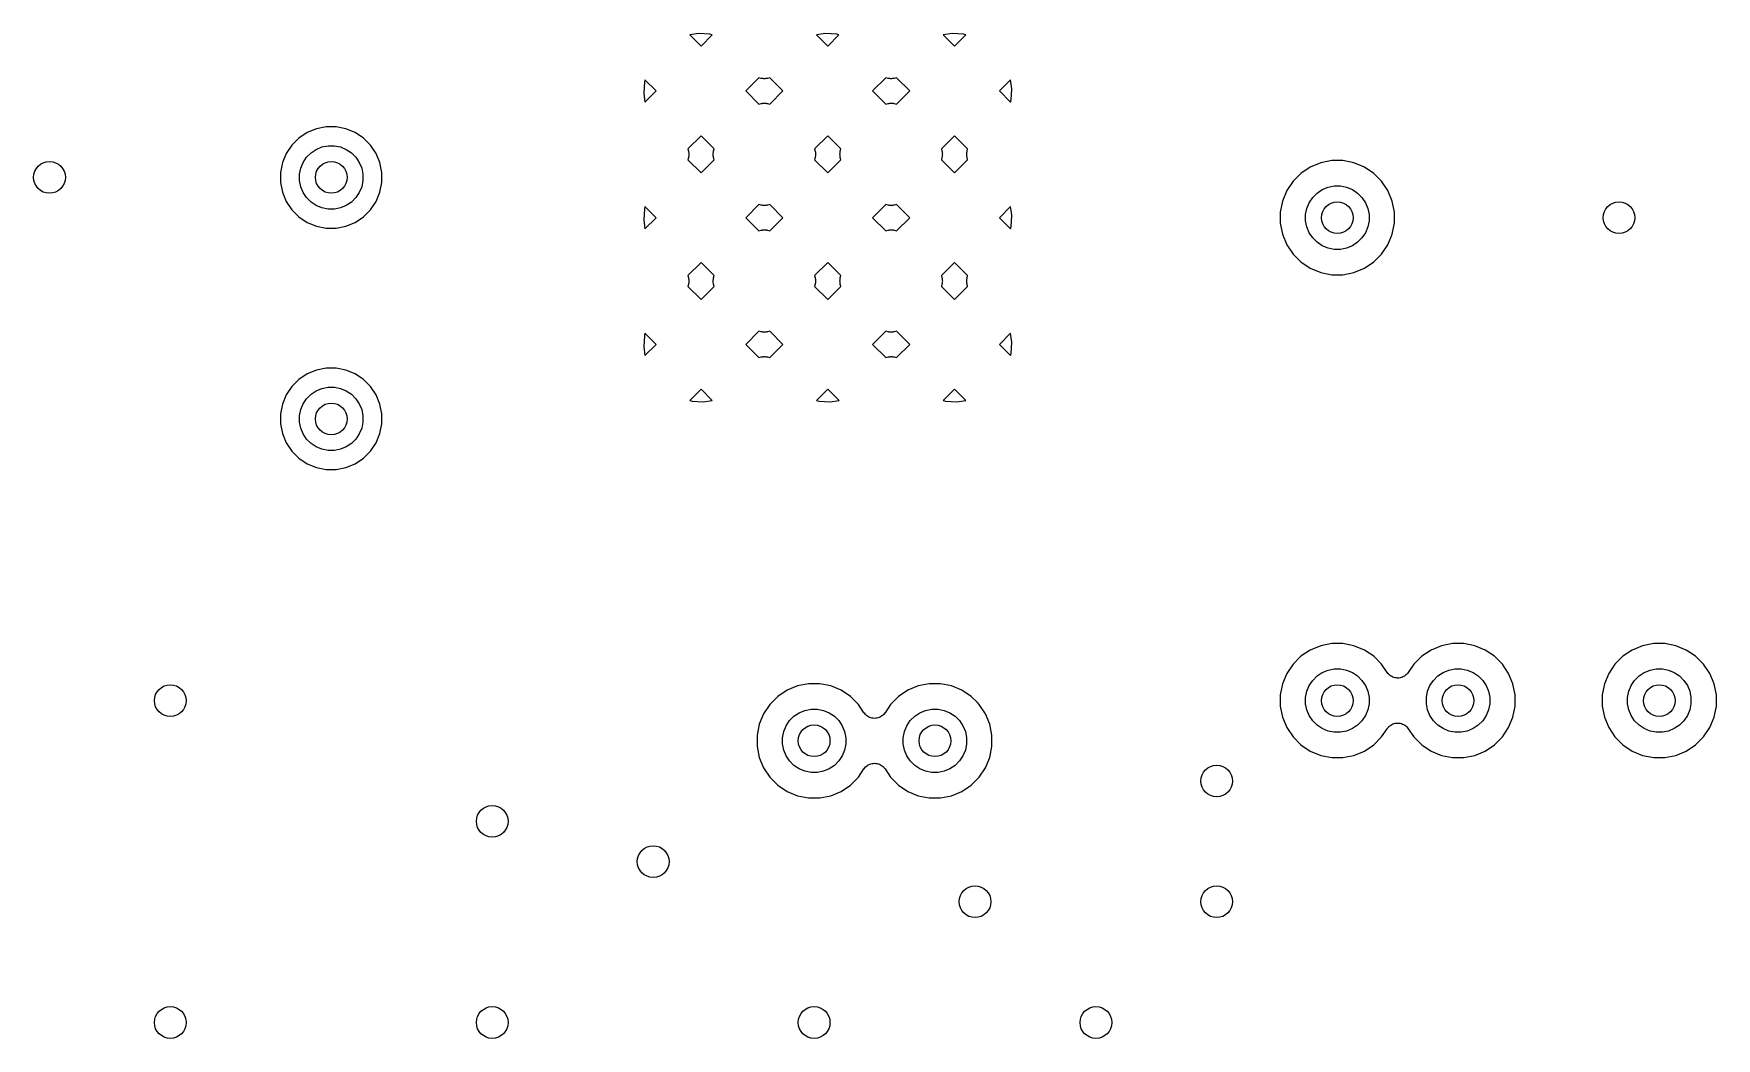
# Model space of a CAD drawing. Extents: x 4.56 to 9.07, y -4.98 to -1.83.
# Drawn here: x 6.895 to 7.418, y -3.155 to -2.843 of the extents above; entities that cross this region are included whole.
import ezdxf

# ---------------------------------------------------------------- set-up
doc = ezdxf.new("R2010")
doc.units = 0
doc.header["$MEASUREMENT"] = 0
doc.layers.add('BLACK', color=7, linetype='CONTINUOUS')

msp = doc.modelspace()

# ---------------------------------------------------------------- linework, layer by layer
at = {"layer": 'BLACK', "linetype": 'CONTINUOUS'}
for p, q in [((7.10166, -2.84284), (7.09888, -2.84323)), ((7.10515, -2.84305), (7.10166, -2.84284)), ((7.10584, -2.84323), (7.10515, -2.84305)), ((7.14103, -2.84284), (7.13825, -2.84323)), ((7.14452, -2.84305), (7.14103, -2.84284)), ((7.14521, -2.84323), (7.14452, -2.84305)), ((7.1804, -2.84284), (7.17762, -2.84323)), ((7.18389, -2.84305), (7.1804, -2.84284)), ((7.18458, -2.84323), (7.18389, -2.84305)), ((7.09888, -2.84323), (7.10236, -2.84671)), ((7.10236, -2.84671), (7.10584, -2.84323)), ((7.13825, -2.84323), (7.14173, -2.84671)), ((7.14173, -2.84671), (7.14521, -2.84323)), ((7.17762, -2.84323), (7.1811, -2.84671)), ((7.1811, -2.84671), (7.18458, -2.84323)), ((7.08478, -2.85784), (7.08457, -2.86133)), ((7.08496, -2.85715), (7.08478, -2.85784)), ((7.08844, -2.86063), (7.08496, -2.85715)), ((7.12036, -2.85655), (7.11628, -2.86063)), ((7.12108, -2.85673), (7.12036, -2.85655)), ((7.12126, -2.85676), (7.12108, -2.85673)), ((7.12143, -2.8568), (7.12126, -2.85676)), ((7.12164, -2.85681), (7.12143, -2.8568)), ((7.12184, -2.85684), (7.12164, -2.85681)), ((7.12202, -2.85684), (7.12184, -2.85684)), ((7.1222, -2.85685), (7.12202, -2.85684)), ((7.1224, -2.85682), (7.1222, -2.85685)), ((7.12261, -2.85681), (7.1224, -2.85682)), ((7.12278, -2.85677), (7.12261, -2.85681)), ((7.12296, -2.85674), (7.12278, -2.85677)), ((7.12302, -2.85673), (7.12296, -2.85674)), ((7.12373, -2.85655), (7.12302, -2.85673)), ((7.12781, -2.86063), (7.12373, -2.85655)), ((7.15973, -2.85655), (7.15565, -2.86063)), ((7.16045, -2.85673), (7.15973, -2.85655)), ((7.16063, -2.85676), (7.16045, -2.85673)), ((7.1608, -2.8568), (7.16063, -2.85676)), ((7.16101, -2.85681), (7.1608, -2.8568)), ((7.16121, -2.85684), (7.16101, -2.85681)), ((7.16139, -2.85684), (7.16121, -2.85684)), ((7.16157, -2.85685), (7.16139, -2.85684)), ((7.16177, -2.85682), (7.16157, -2.85685)), ((7.16198, -2.85681), (7.16177, -2.85682)), ((7.16215, -2.85677), (7.16198, -2.85681)), ((7.16233, -2.85674), (7.16215, -2.85677)), ((7.16239, -2.85673), (7.16233, -2.85674)), ((7.1631, -2.85655), (7.16239, -2.85673)), ((7.16718, -2.86063), (7.1631, -2.85655)), ((7.19851, -2.85715), (7.19502, -2.86063)), ((7.19889, -2.85993), (7.19851, -2.85715)), ((7.08457, -2.86133), (7.08496, -2.86411)), ((7.08496, -2.86411), (7.08844, -2.86063)), ((7.11628, -2.86063), (7.12036, -2.86471)), ((7.12373, -2.86471), (7.12781, -2.86063)), ((7.15565, -2.86063), (7.15973, -2.86471)), ((7.1631, -2.86471), (7.16718, -2.86063)), ((7.19502, -2.86063), (7.1985, -2.86411)), ((7.1985, -2.86411), (7.19869, -2.86342)), ((7.19869, -2.86342), (7.19889, -2.85993)), ((7.12036, -2.86471), (7.12108, -2.86453)), ((7.12108, -2.86453), (7.12113, -2.86452)), ((7.12113, -2.86452), (7.12131, -2.86449)), ((7.12131, -2.86449), (7.12149, -2.86445)), ((7.12149, -2.86445), (7.12169, -2.86444)), ((7.12169, -2.86444), (7.12189, -2.86441)), ((7.12189, -2.86441), (7.12207, -2.86442)), ((7.12207, -2.86442), (7.12226, -2.86441)), ((7.12226, -2.86441), (7.12246, -2.86445)), ((7.12246, -2.86445), (7.12266, -2.86446)), ((7.12266, -2.86446), (7.12284, -2.8645)), ((7.12284, -2.8645), (7.12302, -2.86453)), ((7.12302, -2.86453), (7.12373, -2.86471)), ((7.15973, -2.86471), (7.16045, -2.86453)), ((7.16045, -2.86453), (7.1605, -2.86452)), ((7.1605, -2.86452), (7.16068, -2.86449)), ((7.16068, -2.86449), (7.16086, -2.86445)), ((7.16086, -2.86445), (7.16106, -2.86444)), ((7.16106, -2.86444), (7.16126, -2.86441)), ((7.16126, -2.86441), (7.16144, -2.86442)), ((7.16144, -2.86442), (7.16163, -2.86441)), ((7.16163, -2.86441), (7.16183, -2.86445)), ((7.16183, -2.86445), (7.16203, -2.86446)), ((7.16203, -2.86446), (7.16221, -2.8645)), ((7.16221, -2.8645), (7.16239, -2.86453)), ((7.16239, -2.86453), (7.1631, -2.86471)), ((6.98004, -2.87354), (6.97746, -2.87527)), ((6.98291, -2.87236), (6.98004, -2.87354)), ((6.98595, -2.87175), (6.98291, -2.87236)), ((6.98905, -2.87175), (6.98595, -2.87175)), ((6.99209, -2.87236), (6.98905, -2.87175)), ((6.99496, -2.87354), (6.99209, -2.87236)), ((6.99754, -2.87527), (6.99496, -2.87354)), ((6.97527, -2.87746), (6.97354, -2.88004)), ((6.97746, -2.87527), (6.97527, -2.87746)), ((6.98123, -2.87985), (6.98284, -2.87878)), ((6.98284, -2.87878), (6.98463, -2.87804)), ((6.98463, -2.87804), (6.98653, -2.87766)), ((6.98653, -2.87766), (6.98847, -2.87766)), ((6.98847, -2.87766), (6.99037, -2.87804)), ((6.99037, -2.87804), (6.99216, -2.87878)), ((6.99216, -2.87878), (6.99377, -2.87985)), ((6.99973, -2.87746), (6.99754, -2.87527)), ((7.00146, -2.88004), (6.99973, -2.87746)), ((7.10236, -2.87455), (7.09828, -2.87863)), ((7.09828, -2.87863), (7.09846, -2.87935)), ((7.09846, -2.87935), (7.09847, -2.8794)), ((7.09847, -2.8794), (7.0985, -2.87958)), ((7.0985, -2.87958), (7.09854, -2.87976)), ((7.10644, -2.87863), (7.10236, -2.87455)), ((7.10618, -2.8799), (7.10619, -2.8797)), ((7.10619, -2.8797), (7.10624, -2.87953)), ((7.10624, -2.87953), (7.10626, -2.87935)), ((7.10626, -2.87935), (7.10644, -2.87863)), ((7.14173, -2.87455), (7.13765, -2.87863)), ((7.13765, -2.87863), (7.13783, -2.87935)), ((7.13783, -2.87935), (7.13784, -2.8794)), ((7.13784, -2.8794), (7.13787, -2.87958)), ((7.13787, -2.87958), (7.13791, -2.87976)), ((7.14581, -2.87863), (7.14173, -2.87455)), ((7.14555, -2.8799), (7.14556, -2.8797)), ((7.14556, -2.8797), (7.14558, -2.87963)), ((7.14558, -2.87963), (7.14561, -2.87953)), ((7.14561, -2.87953), (7.14563, -2.87935)), ((7.14563, -2.87935), (7.14581, -2.87863)), ((7.1811, -2.87455), (7.17702, -2.87863)), ((7.17702, -2.87863), (7.1772, -2.87935)), ((7.1772, -2.87935), (7.17721, -2.8794)), ((7.17721, -2.8794), (7.17724, -2.87958)), ((7.17724, -2.87958), (7.17728, -2.87976)), ((7.18518, -2.87863), (7.1811, -2.87455)), ((7.18492, -2.8799), (7.18493, -2.8797)), ((7.18493, -2.8797), (7.18498, -2.87953)), ((7.18498, -2.87953), (7.185, -2.87935)), ((7.185, -2.87935), (7.18518, -2.87863)), ((6.97236, -2.88291), (6.97175, -2.88595)), ((6.97354, -2.88004), (6.97236, -2.88291)), ((6.97766, -2.88653), (6.97804, -2.88463)), ((6.97804, -2.88463), (6.97878, -2.88284)), ((6.97878, -2.88284), (6.97985, -2.88123)), ((6.97985, -2.88123), (6.98123, -2.87985)), ((6.99377, -2.87985), (6.99515, -2.88123)), ((6.99515, -2.88123), (6.99622, -2.88284)), ((6.99622, -2.88284), (6.99696, -2.88463)), ((6.99696, -2.88463), (6.99734, -2.88653)), ((7.00264, -2.88291), (7.00146, -2.88004)), ((7.00325, -2.88595), (7.00264, -2.88291)), ((7.09846, -2.88128), (7.09828, -2.882)), ((7.09828, -2.882), (7.10236, -2.88608)), ((7.09849, -2.8811), (7.09846, -2.88128)), ((7.09853, -2.88093), (7.09849, -2.8811)), ((7.09855, -2.88073), (7.09853, -2.88093)), ((7.09854, -2.87976), (7.09855, -2.87996)), ((7.09855, -2.87996), (7.09858, -2.88016)), ((7.09858, -2.88052), (7.09855, -2.88073)), ((7.09858, -2.88016), (7.09857, -2.88034)), ((7.09857, -2.88034), (7.09858, -2.88052)), ((7.10236, -2.88608), (7.10644, -2.882)), ((7.10614, -2.88047), (7.10616, -2.88029)), ((7.10617, -2.88067), (7.10614, -2.88047)), ((7.10615, -2.88011), (7.10618, -2.8799)), ((7.10616, -2.88029), (7.10615, -2.88011)), ((7.10618, -2.88087), (7.10617, -2.88067)), ((7.10622, -2.88105), (7.10618, -2.88087)), ((7.10625, -2.88123), (7.10622, -2.88105)), ((7.10626, -2.88128), (7.10625, -2.88123)), ((7.10644, -2.882), (7.10626, -2.88128)), ((7.13783, -2.88128), (7.13765, -2.882)), ((7.13765, -2.882), (7.14173, -2.88608)), ((7.13786, -2.8811), (7.13783, -2.88128)), ((7.1379, -2.88093), (7.13786, -2.8811)), ((7.13792, -2.88073), (7.1379, -2.88093)), ((7.13791, -2.87976), (7.13792, -2.87996)), ((7.13792, -2.87996), (7.13795, -2.88016)), ((7.13795, -2.88052), (7.13792, -2.88073)), ((7.13795, -2.88016), (7.13794, -2.88034)), ((7.13794, -2.88034), (7.13795, -2.88052)), ((7.14173, -2.88608), (7.14581, -2.882)), ((7.14551, -2.88047), (7.14552, -2.8804)), ((7.14554, -2.88067), (7.14551, -2.88047)), ((7.14552, -2.88011), (7.14555, -2.8799)), ((7.14553, -2.88029), (7.14552, -2.88011)), ((7.14552, -2.8804), (7.14553, -2.88029)), ((7.14555, -2.88087), (7.14554, -2.88067)), ((7.14559, -2.88105), (7.14555, -2.88087)), ((7.14562, -2.88123), (7.14559, -2.88105)), ((7.14563, -2.88128), (7.14562, -2.88123)), ((7.14581, -2.882), (7.14563, -2.88128)), ((7.1772, -2.88128), (7.17702, -2.882)), ((7.17702, -2.882), (7.1811, -2.88608)), ((7.17723, -2.8811), (7.1772, -2.88128)), ((7.17727, -2.88093), (7.17723, -2.8811)), ((7.17729, -2.88073), (7.17727, -2.88093)), ((7.17728, -2.87976), (7.17729, -2.87996)), ((7.17729, -2.87996), (7.17732, -2.88016)), ((7.17732, -2.88052), (7.17729, -2.88073)), ((7.17732, -2.88016), (7.17731, -2.88034)), ((7.17731, -2.88034), (7.17732, -2.88052)), ((7.1811, -2.88608), (7.18518, -2.882)), ((7.18488, -2.88047), (7.1849, -2.88029)), ((7.18491, -2.88067), (7.18488, -2.88047)), ((7.18489, -2.88011), (7.18492, -2.8799)), ((7.1849, -2.88029), (7.18489, -2.88011)), ((7.18492, -2.88087), (7.18491, -2.88067)), ((7.18496, -2.88105), (7.18492, -2.88087)), ((7.18499, -2.88123), (7.18496, -2.88105)), ((7.185, -2.88128), (7.18499, -2.88123)), ((7.18518, -2.882), (7.185, -2.88128)), ((7.29161, -2.8843), (7.28871, -2.88624)), ((7.29483, -2.88296), (7.29161, -2.8843)), ((7.29826, -2.88228), (7.29483, -2.88296)), ((7.30174, -2.88228), (7.29826, -2.88228)), ((7.30517, -2.88296), (7.30174, -2.88228)), ((7.30839, -2.8843), (7.30517, -2.88296)), ((7.31129, -2.88624), (7.30839, -2.8843)), ((6.97175, -2.88595), (6.97175, -2.88905)), ((6.97175, -2.88905), (6.97236, -2.89209)), ((6.97766, -2.88847), (6.97766, -2.88653)), ((6.97804, -2.89037), (6.97766, -2.88847)), ((6.99734, -2.88847), (6.99696, -2.89037)), ((6.99734, -2.88653), (6.99734, -2.88847)), ((7.00264, -2.89209), (7.00325, -2.88905)), ((7.00325, -2.88905), (7.00325, -2.88595)), ((7.28624, -2.88871), (7.2843, -2.89161)), ((7.28871, -2.88624), (7.28624, -2.88871)), ((7.29713, -2.89054), (7.29903, -2.89016)), ((7.29903, -2.89016), (7.30097, -2.89016)), ((7.30097, -2.89016), (7.30287, -2.89054)), ((7.31376, -2.88871), (7.31129, -2.88624)), ((7.3157, -2.89161), (7.31376, -2.88871)), ((6.97236, -2.89209), (6.97354, -2.89496)), ((6.97354, -2.89496), (6.97527, -2.89754)), ((6.97878, -2.89216), (6.97804, -2.89037)), ((6.97985, -2.89377), (6.97878, -2.89216)), ((6.98123, -2.89515), (6.97985, -2.89377)), ((6.98284, -2.89622), (6.98123, -2.89515)), ((6.99377, -2.89515), (6.99216, -2.89622)), ((6.99515, -2.89377), (6.99377, -2.89515)), ((6.99622, -2.89216), (6.99515, -2.89377)), ((6.99696, -2.89037), (6.99622, -2.89216)), ((6.99973, -2.89754), (7.00146, -2.89496)), ((7.00146, -2.89496), (7.00264, -2.89209)), ((7.28296, -2.89483), (7.28228, -2.89826)), ((7.2843, -2.89161), (7.28296, -2.89483)), ((7.29054, -2.89713), (7.29128, -2.89534)), ((7.29128, -2.89534), (7.29235, -2.89373)), ((7.29235, -2.89373), (7.29373, -2.89235)), ((7.29373, -2.89235), (7.29534, -2.89128)), ((7.29534, -2.89128), (7.29713, -2.89054)), ((7.30287, -2.89054), (7.30466, -2.89128)), ((7.30466, -2.89128), (7.30627, -2.89235)), ((7.30627, -2.89235), (7.30765, -2.89373)), ((7.30765, -2.89373), (7.30872, -2.89534)), ((7.30872, -2.89534), (7.30946, -2.89713)), ((7.31704, -2.89483), (7.3157, -2.89161)), ((7.31772, -2.89826), (7.31704, -2.89483)), ((6.97527, -2.89754), (6.97746, -2.89973)), ((6.97746, -2.89973), (6.98004, -2.90146)), ((6.98463, -2.89696), (6.98284, -2.89622)), ((6.98653, -2.89734), (6.98463, -2.89696)), ((6.98847, -2.89734), (6.98653, -2.89734)), ((6.99037, -2.89696), (6.98847, -2.89734)), ((6.99216, -2.89622), (6.99037, -2.89696)), ((6.99496, -2.90146), (6.99754, -2.89973)), ((6.99754, -2.89973), (6.99973, -2.89754)), ((7.08478, -2.89721), (7.08457, -2.9007)), ((7.08496, -2.89652), (7.08478, -2.89721)), ((7.08844, -2.9), (7.08496, -2.89652)), ((7.08496, -2.90348), (7.08844, -2.9)), ((7.12036, -2.89592), (7.11628, -2.9)), ((7.11628, -2.9), (7.12036, -2.90408)), ((7.12108, -2.8961), (7.12036, -2.89592)), ((7.12126, -2.89613), (7.12108, -2.8961)), ((7.12143, -2.89617), (7.12126, -2.89613)), ((7.12164, -2.89618), (7.12143, -2.89617)), ((7.12184, -2.89621), (7.12164, -2.89618)), ((7.12202, -2.89621), (7.12184, -2.89621)), ((7.1222, -2.89622), (7.12202, -2.89621)), ((7.1224, -2.89619), (7.1222, -2.89622)), ((7.12261, -2.89618), (7.1224, -2.89619)), ((7.12278, -2.89614), (7.12261, -2.89618)), ((7.12296, -2.89611), (7.12278, -2.89614)), ((7.12302, -2.8961), (7.12296, -2.89611)), ((7.12373, -2.89592), (7.12302, -2.8961)), ((7.12781, -2.9), (7.12373, -2.89592)), ((7.12373, -2.90408), (7.12781, -2.9)), ((7.15973, -2.89592), (7.15565, -2.9)), ((7.15565, -2.9), (7.15973, -2.90408)), ((7.16045, -2.8961), (7.15973, -2.89592)), ((7.16063, -2.89613), (7.16045, -2.8961)), ((7.1608, -2.89617), (7.16063, -2.89613)), ((7.16101, -2.89618), (7.1608, -2.89617)), ((7.16121, -2.89621), (7.16101, -2.89618)), ((7.16139, -2.89621), (7.16121, -2.89621)), ((7.16157, -2.89622), (7.16139, -2.89621)), ((7.16177, -2.89619), (7.16157, -2.89622)), ((7.16198, -2.89618), (7.16177, -2.89619)), ((7.16215, -2.89614), (7.16198, -2.89618)), ((7.16233, -2.89611), (7.16215, -2.89614)), ((7.16239, -2.8961), (7.16233, -2.89611)), ((7.1631, -2.89592), (7.16239, -2.8961)), ((7.16718, -2.9), (7.1631, -2.89592)), ((7.1631, -2.90408), (7.16718, -2.9)), ((7.19851, -2.89652), (7.19502, -2.9)), ((7.19502, -2.9), (7.1985, -2.90348)), ((7.19877, -2.8984), (7.19851, -2.89652)), ((7.19869, -2.90279), (7.19889, -2.8993)), ((7.19877, -2.89841), (7.19877, -2.8984)), ((7.19889, -2.8993), (7.19877, -2.89841)), ((7.28228, -2.89826), (7.28228, -2.90174)), ((7.29016, -2.89903), (7.29054, -2.89713)), ((7.29016, -2.90097), (7.29016, -2.89903)), ((7.30946, -2.89713), (7.30984, -2.89903)), ((7.30984, -2.89903), (7.30984, -2.90097)), ((7.31772, -2.90174), (7.31772, -2.89826)), ((6.98004, -2.90146), (6.98291, -2.90264)), ((6.98291, -2.90264), (6.98595, -2.90325)), ((6.98595, -2.90325), (6.98905, -2.90325)), ((6.98905, -2.90325), (6.99209, -2.90264)), ((6.99209, -2.90264), (6.99496, -2.90146)), ((7.08457, -2.9007), (7.08496, -2.90348)), ((7.12036, -2.90408), (7.12108, -2.9039)), ((7.12108, -2.9039), (7.12113, -2.90389)), ((7.12113, -2.90389), (7.12131, -2.90386)), ((7.12131, -2.90386), (7.12149, -2.90382)), ((7.12149, -2.90382), (7.12154, -2.90382)), ((7.12154, -2.90382), (7.12169, -2.90381)), ((7.12169, -2.90381), (7.12189, -2.90378)), ((7.12189, -2.90378), (7.12207, -2.90379)), ((7.12207, -2.90379), (7.12226, -2.90379)), ((7.12226, -2.90379), (7.12226, -2.90379)), ((7.12226, -2.90379), (7.12246, -2.90382)), ((7.12246, -2.90382), (7.12266, -2.90383)), ((7.12266, -2.90383), (7.12284, -2.90387)), ((7.12284, -2.90387), (7.12302, -2.9039)), ((7.12302, -2.9039), (7.12373, -2.90408)), ((7.15973, -2.90408), (7.16045, -2.9039)), ((7.16045, -2.9039), (7.1605, -2.90389)), ((7.1605, -2.90389), (7.16068, -2.90386)), ((7.16068, -2.90386), (7.16086, -2.90382)), ((7.16086, -2.90382), (7.16106, -2.90381)), ((7.16106, -2.90381), (7.16126, -2.90378)), ((7.16126, -2.90378), (7.16144, -2.90379)), ((7.16144, -2.90379), (7.16163, -2.90379)), ((7.16163, -2.90379), (7.16183, -2.90382)), ((7.16183, -2.90382), (7.16203, -2.90383)), ((7.16203, -2.90383), (7.16221, -2.90387)), ((7.16221, -2.90387), (7.16239, -2.9039)), ((7.16239, -2.9039), (7.1631, -2.90408)), ((7.1985, -2.90348), (7.19869, -2.90279)), ((7.28228, -2.90174), (7.28296, -2.90517)), ((7.28296, -2.90517), (7.2843, -2.90839)), ((7.29054, -2.90287), (7.29016, -2.90097)), ((7.29128, -2.90466), (7.29054, -2.90287)), ((7.29235, -2.90627), (7.29128, -2.90466)), ((7.30872, -2.90466), (7.30765, -2.90627)), ((7.30946, -2.90287), (7.30872, -2.90466)), ((7.30984, -2.90097), (7.30946, -2.90287)), ((7.3157, -2.90839), (7.31704, -2.90517)), ((7.31704, -2.90517), (7.31772, -2.90174)), ((7.2843, -2.90839), (7.28624, -2.91129)), ((7.29373, -2.90765), (7.29235, -2.90627)), ((7.29534, -2.90872), (7.29373, -2.90765)), ((7.29713, -2.90946), (7.29534, -2.90872)), ((7.29903, -2.90984), (7.29713, -2.90946)), ((7.30097, -2.90984), (7.29903, -2.90984)), ((7.30287, -2.90946), (7.30097, -2.90984)), ((7.30466, -2.90872), (7.30287, -2.90946)), ((7.30627, -2.90765), (7.30466, -2.90872)), ((7.30765, -2.90627), (7.30627, -2.90765)), ((7.31376, -2.91129), (7.3157, -2.90839)), ((7.10236, -2.91392), (7.09828, -2.918)), ((7.10644, -2.918), (7.10236, -2.91392)), ((7.14173, -2.91392), (7.13765, -2.918)), ((7.14581, -2.918), (7.14173, -2.91392)), ((7.1811, -2.91392), (7.17702, -2.918)), ((7.18518, -2.918), (7.1811, -2.91392)), ((7.28624, -2.91129), (7.28871, -2.91376)), ((7.28871, -2.91376), (7.29161, -2.9157)), ((7.29161, -2.9157), (7.29483, -2.91704)), ((7.30517, -2.91704), (7.30839, -2.9157)), ((7.30839, -2.9157), (7.31129, -2.91376)), ((7.31129, -2.91376), (7.31376, -2.91129)), ((7.09828, -2.918), (7.09846, -2.91872)), ((7.09846, -2.92065), (7.09828, -2.92137)), ((7.09828, -2.92137), (7.10236, -2.92545)), ((7.09846, -2.91872), (7.09847, -2.91877)), ((7.09849, -2.92047), (7.09846, -2.92065)), ((7.09847, -2.91877), (7.0985, -2.91895)), ((7.09853, -2.9203), (7.09849, -2.92047)), ((7.0985, -2.91895), (7.09854, -2.91913)), ((7.09855, -2.9201), (7.09853, -2.9203)), ((7.09854, -2.91913), (7.09855, -2.91933)), ((7.09855, -2.91933), (7.09858, -2.91953)), ((7.09858, -2.91989), (7.09855, -2.9201)), ((7.09858, -2.91953), (7.09857, -2.91971)), ((7.09857, -2.91971), (7.09858, -2.91989)), ((7.10236, -2.92545), (7.10644, -2.92137)), ((7.10614, -2.91984), (7.10616, -2.91966)), ((7.10617, -2.92004), (7.10614, -2.91984)), ((7.10615, -2.91948), (7.10618, -2.91927)), ((7.10616, -2.91966), (7.10615, -2.91948)), ((7.10618, -2.92024), (7.10617, -2.92004)), ((7.10618, -2.91927), (7.10619, -2.91907)), ((7.10622, -2.92042), (7.10618, -2.92024)), ((7.10619, -2.91907), (7.10621, -2.91899)), ((7.10621, -2.91899), (7.10624, -2.9189)), ((7.10625, -2.9206), (7.10622, -2.92042)), ((7.10624, -2.9189), (7.10626, -2.91872)), ((7.10626, -2.92065), (7.10625, -2.9206)), ((7.10626, -2.91872), (7.10644, -2.918)), ((7.10644, -2.92137), (7.10626, -2.92065)), ((7.13765, -2.918), (7.13783, -2.91872)), ((7.13783, -2.92065), (7.13765, -2.92137)), ((7.13765, -2.92137), (7.14173, -2.92545)), ((7.13783, -2.91872), (7.13784, -2.91877)), ((7.13786, -2.92047), (7.13783, -2.92065)), ((7.13784, -2.91877), (7.13787, -2.91895)), ((7.1379, -2.9203), (7.13786, -2.92047)), ((7.13787, -2.91895), (7.13791, -2.91913)), ((7.13792, -2.9201), (7.1379, -2.9203)), ((7.13791, -2.91913), (7.13792, -2.91933)), ((7.13792, -2.91933), (7.13795, -2.91953)), ((7.13795, -2.91989), (7.13792, -2.9201)), ((7.13795, -2.91953), (7.13794, -2.91971)), ((7.13794, -2.91971), (7.13795, -2.91989)), ((7.14173, -2.92545), (7.14581, -2.92137)), ((7.14551, -2.91984), (7.14553, -2.91966)), ((7.14554, -2.92004), (7.14551, -2.91984)), ((7.14552, -2.91948), (7.14555, -2.91927)), ((7.14553, -2.91966), (7.14552, -2.91948)), ((7.14555, -2.92024), (7.14554, -2.92004)), ((7.14555, -2.91927), (7.14556, -2.91907)), ((7.14559, -2.92042), (7.14555, -2.92024)), ((7.14556, -2.91907), (7.14561, -2.9189)), ((7.14562, -2.9206), (7.14559, -2.92042)), ((7.14561, -2.9189), (7.14563, -2.91872)), ((7.14563, -2.92065), (7.14562, -2.9206)), ((7.14563, -2.91872), (7.14581, -2.918)), ((7.14581, -2.92137), (7.14563, -2.92065)), ((7.17702, -2.918), (7.1772, -2.91872)), ((7.1772, -2.92065), (7.17702, -2.92137)), ((7.17702, -2.92137), (7.1811, -2.92545)), ((7.1772, -2.91872), (7.17721, -2.91877)), ((7.17723, -2.92047), (7.1772, -2.92065)), ((7.17721, -2.91877), (7.17724, -2.91895)), ((7.17727, -2.9203), (7.17723, -2.92047)), ((7.17724, -2.91895), (7.17728, -2.91913)), ((7.17729, -2.9201), (7.17727, -2.9203)), ((7.17728, -2.91913), (7.17729, -2.91933)), ((7.17729, -2.91933), (7.17732, -2.91953)), ((7.17732, -2.91989), (7.17729, -2.9201)), ((7.17732, -2.91953), (7.17731, -2.91971)), ((7.17731, -2.91971), (7.17732, -2.91989)), ((7.1811, -2.92545), (7.18518, -2.92137)), ((7.18488, -2.91984), (7.1849, -2.91966)), ((7.18491, -2.92004), (7.18488, -2.91984)), ((7.18489, -2.91948), (7.18492, -2.91927)), ((7.1849, -2.91966), (7.18489, -2.91948)), ((7.18492, -2.92024), (7.18491, -2.92004)), ((7.18492, -2.91927), (7.18493, -2.91907)), ((7.18496, -2.92042), (7.18492, -2.92024)), ((7.18493, -2.91907), (7.18498, -2.9189)), ((7.18499, -2.9206), (7.18496, -2.92042)), ((7.18498, -2.9189), (7.185, -2.91872)), ((7.185, -2.92065), (7.18499, -2.9206)), ((7.185, -2.91872), (7.18518, -2.918)), ((7.18518, -2.92137), (7.185, -2.92065)), ((7.29483, -2.91704), (7.29826, -2.91772)), ((7.29826, -2.91772), (7.30174, -2.91772)), ((7.30174, -2.91772), (7.30517, -2.91704)), ((7.08478, -2.93658), (7.08457, -2.94007)), ((7.08496, -2.93589), (7.08478, -2.93658)), ((7.08844, -2.93937), (7.08496, -2.93589)), ((7.12036, -2.93529), (7.11628, -2.93937)), ((7.12108, -2.93547), (7.12036, -2.93529)), ((7.12126, -2.9355), (7.12108, -2.93547)), ((7.12143, -2.93554), (7.12126, -2.9355)), ((7.12164, -2.93555), (7.12143, -2.93554)), ((7.12184, -2.93559), (7.12164, -2.93555)), ((7.12202, -2.93558), (7.12184, -2.93559)), ((7.1222, -2.93559), (7.12202, -2.93558)), ((7.1224, -2.93556), (7.1222, -2.93559)), ((7.12261, -2.93555), (7.1224, -2.93556)), ((7.12278, -2.93551), (7.12261, -2.93555)), ((7.12296, -2.93548), (7.12278, -2.93551)), ((7.12302, -2.93547), (7.12296, -2.93548)), ((7.12373, -2.93529), (7.12302, -2.93547)), ((7.12781, -2.93937), (7.12373, -2.93529)), ((7.15973, -2.93529), (7.15565, -2.93937)), ((7.16045, -2.93547), (7.15973, -2.93529)), ((7.16063, -2.9355), (7.16045, -2.93547)), ((7.1608, -2.93554), (7.16063, -2.9355)), ((7.16101, -2.93555), (7.1608, -2.93554)), ((7.16121, -2.93559), (7.16101, -2.93555)), ((7.16139, -2.93558), (7.16121, -2.93559)), ((7.16157, -2.93559), (7.16139, -2.93558)), ((7.16177, -2.93556), (7.16157, -2.93559)), ((7.16198, -2.93555), (7.16177, -2.93556)), ((7.16215, -2.93551), (7.16198, -2.93555)), ((7.16233, -2.93548), (7.16215, -2.93551)), ((7.16239, -2.93547), (7.16233, -2.93548)), ((7.1631, -2.93529), (7.16239, -2.93547)), ((7.16718, -2.93937), (7.1631, -2.93529)), ((7.19851, -2.93589), (7.19502, -2.93937)), ((7.19889, -2.93867), (7.19851, -2.93589)), ((7.08457, -2.94007), (7.08496, -2.94285)), ((7.08496, -2.94285), (7.08844, -2.93937)), ((7.11628, -2.93937), (7.12036, -2.94345)), ((7.12373, -2.94345), (7.12781, -2.93937)), ((7.15565, -2.93937), (7.15973, -2.94345)), ((7.1631, -2.94345), (7.16718, -2.93937)), ((7.19502, -2.93937), (7.1985, -2.94285)), ((7.1985, -2.94285), (7.19869, -2.94216)), ((7.19869, -2.94216), (7.19889, -2.93867)), ((6.98291, -2.94736), (6.98004, -2.94854)), ((6.98595, -2.94675), (6.98291, -2.94736)), ((6.98905, -2.94675), (6.98595, -2.94675)), ((6.99209, -2.94736), (6.98905, -2.94675)), ((6.99496, -2.94854), (6.99209, -2.94736)), ((7.12036, -2.94345), (7.12108, -2.94327)), ((7.12108, -2.94327), (7.12113, -2.94326)), ((7.12113, -2.94326), (7.12131, -2.94323)), ((7.12131, -2.94323), (7.12149, -2.94319)), ((7.12149, -2.94319), (7.12169, -2.94318)), ((7.12169, -2.94318), (7.12189, -2.94315)), ((7.12189, -2.94315), (7.12207, -2.94316)), ((7.12207, -2.94316), (7.12226, -2.94316)), ((7.12226, -2.94316), (7.12246, -2.94319)), ((7.12246, -2.94319), (7.12266, -2.9432)), ((7.12266, -2.9432), (7.12284, -2.94324)), ((7.12284, -2.94324), (7.12302, -2.94327)), ((7.12302, -2.94327), (7.12373, -2.94345)), ((7.15973, -2.94345), (7.16045, -2.94327)), ((7.16045, -2.94327), (7.1605, -2.94326)), ((7.1605, -2.94326), (7.16068, -2.94323)), ((7.16068, -2.94323), (7.16086, -2.94319)), ((7.16086, -2.94319), (7.16106, -2.94318)), ((7.16106, -2.94318), (7.16126, -2.94315)), ((7.16126, -2.94315), (7.16144, -2.94316)), ((7.16144, -2.94316), (7.16163, -2.94316)), ((7.16163, -2.94316), (7.16183, -2.94319)), ((7.16183, -2.94319), (7.16203, -2.9432)), ((7.16203, -2.9432), (7.16221, -2.94324)), ((7.16221, -2.94324), (7.16239, -2.94327)), ((7.16239, -2.94327), (7.1631, -2.94345)), ((6.97527, -2.95246), (6.97354, -2.95504)), ((6.97746, -2.95027), (6.97527, -2.95246)), ((6.98004, -2.94854), (6.97746, -2.95027)), ((6.98463, -2.95304), (6.98653, -2.95266)), ((6.98653, -2.95266), (6.98847, -2.95266)), ((6.98847, -2.95266), (6.99037, -2.95304)), ((6.99754, -2.95027), (6.99496, -2.94854)), ((6.99973, -2.95246), (6.99754, -2.95027)), ((7.00146, -2.95504), (6.99973, -2.95246)), ((6.97236, -2.95791), (6.97175, -2.96095)), ((6.97354, -2.95504), (6.97236, -2.95791)), ((6.97804, -2.95963), (6.97878, -2.95784)), ((6.97878, -2.95784), (6.97985, -2.95623)), ((6.97985, -2.95623), (6.98123, -2.95485)), ((6.98123, -2.95485), (6.98284, -2.95378)), ((6.98284, -2.95378), (6.98463, -2.95304)), ((6.99037, -2.95304), (6.99216, -2.95378)), ((6.99216, -2.95378), (6.99377, -2.95485)), ((6.99377, -2.95485), (6.99515, -2.95623)), ((6.99515, -2.95623), (6.99622, -2.95784)), ((6.99622, -2.95784), (6.99696, -2.95963)), ((7.00264, -2.95791), (7.00146, -2.95504)), ((7.00325, -2.96095), (7.00264, -2.95791)), ((7.10236, -2.95329), (7.09888, -2.95677)), ((7.09888, -2.95677), (7.09958, -2.95695)), ((7.09958, -2.95695), (7.10306, -2.95716)), ((7.10585, -2.95677), (7.10236, -2.95329)), ((7.10306, -2.95716), (7.10585, -2.95677)), ((7.14173, -2.95329), (7.13825, -2.95677)), ((7.13825, -2.95677), (7.13895, -2.95695)), ((7.13895, -2.95695), (7.14243, -2.95716)), ((7.14522, -2.95677), (7.14173, -2.95329)), ((7.14243, -2.95716), (7.14522, -2.95677)), ((7.1811, -2.95329), (7.17762, -2.95677)), ((7.17762, -2.95677), (7.17832, -2.95695)), ((7.17832, -2.95695), (7.1818, -2.95716)), ((7.18459, -2.95677), (7.1811, -2.95329)), ((7.1818, -2.95716), (7.18459, -2.95677)), ((6.97175, -2.96095), (6.97175, -2.96405)), ((6.97766, -2.96153), (6.97804, -2.95963)), ((6.97766, -2.96347), (6.97766, -2.96153)), ((6.99696, -2.95963), (6.99734, -2.96153)), ((6.99734, -2.96153), (6.99734, -2.96347)), ((7.00325, -2.96405), (7.00325, -2.96095)), ((6.97175, -2.96405), (6.97236, -2.96709)), ((6.97236, -2.96709), (6.97354, -2.96996)), ((6.97804, -2.96537), (6.97766, -2.96347)), ((6.97878, -2.96716), (6.97804, -2.96537)), ((6.97985, -2.96877), (6.97878, -2.96716)), ((6.99622, -2.96716), (6.99515, -2.96877)), ((6.99696, -2.96537), (6.99622, -2.96716)), ((6.99734, -2.96347), (6.99696, -2.96537)), ((7.00146, -2.96996), (7.00264, -2.96709)), ((7.00264, -2.96709), (7.00325, -2.96405)), ((6.97354, -2.96996), (6.97527, -2.97254)), ((6.97527, -2.97254), (6.97746, -2.97473)), ((6.98123, -2.97015), (6.97985, -2.96877)), ((6.98284, -2.97122), (6.98123, -2.97015)), ((6.98463, -2.97196), (6.98284, -2.97122)), ((6.98653, -2.97234), (6.98463, -2.97196)), ((6.98847, -2.97234), (6.98653, -2.97234)), ((6.99037, -2.97196), (6.98847, -2.97234)), ((6.99216, -2.97122), (6.99037, -2.97196)), ((6.99377, -2.97015), (6.99216, -2.97122)), ((6.99515, -2.96877), (6.99377, -2.97015)), ((6.99754, -2.97473), (6.99973, -2.97254)), ((6.99973, -2.97254), (7.00146, -2.96996)), ((6.97746, -2.97473), (6.98004, -2.97646)), ((6.98004, -2.97646), (6.98291, -2.97764)), ((6.98291, -2.97764), (6.98595, -2.97825)), ((6.98595, -2.97825), (6.98905, -2.97825)), ((6.98905, -2.97825), (6.99209, -2.97764)), ((6.99209, -2.97764), (6.99496, -2.97646)), ((6.99496, -2.97646), (6.99754, -2.97473)), ((7.28871, -3.03624), (7.28624, -3.03871)), ((7.29161, -3.0343), (7.28871, -3.03624)), ((7.29483, -3.03296), (7.29161, -3.0343)), ((7.29826, -3.03228), (7.29483, -3.03296)), ((7.30174, -3.03228), (7.29826, -3.03228)), ((7.30517, -3.03296), (7.30174, -3.03228)), ((7.30839, -3.0343), (7.30517, -3.03296)), ((7.31129, -3.03624), (7.30839, -3.0343)), ((7.31376, -3.03871), (7.31129, -3.03624)), ((7.32621, -3.03624), (7.32374, -3.03871)), ((7.32911, -3.0343), (7.32621, -3.03624)), ((7.33233, -3.03296), (7.32911, -3.0343)), ((7.33576, -3.03228), (7.33233, -3.03296)), ((7.33924, -3.03228), (7.33576, -3.03228)), ((7.34267, -3.03296), (7.33924, -3.03228)), ((7.34589, -3.0343), (7.34267, -3.03296)), ((7.34879, -3.03624), (7.34589, -3.0343)), ((7.35126, -3.03871), (7.34879, -3.03624)), ((7.38871, -3.03624), (7.38624, -3.03871)), ((7.39161, -3.0343), (7.38871, -3.03624)), ((7.39483, -3.03296), (7.39161, -3.0343)), ((7.39826, -3.03228), (7.39483, -3.03296)), ((7.40174, -3.03228), (7.39826, -3.03228)), ((7.40517, -3.03296), (7.40174, -3.03228)), ((7.40839, -3.0343), (7.40517, -3.03296)), ((7.41129, -3.03624), (7.40839, -3.0343)), ((7.41376, -3.03871), (7.41129, -3.03624)), ((7.2843, -3.04161), (7.28296, -3.04483)), ((7.28624, -3.03871), (7.2843, -3.04161)), ((7.29373, -3.04235), (7.29534, -3.04128)), ((7.29534, -3.04128), (7.29713, -3.04054)), ((7.29713, -3.04054), (7.29903, -3.04016)), ((7.29903, -3.04016), (7.30097, -3.04016)), ((7.30097, -3.04016), (7.30287, -3.04054)), ((7.30287, -3.04054), (7.30466, -3.04128)), ((7.30466, -3.04128), (7.30627, -3.04235)), ((7.31548, -3.04127), (7.31376, -3.03871)), ((7.31571, -3.04156), (7.31548, -3.04127)), ((7.31595, -3.04185), (7.31571, -3.04156)), ((7.32175, -3.0416), (7.32151, -3.04189)), ((7.32199, -3.04132), (7.32175, -3.0416)), ((7.322, -3.0413), (7.32199, -3.04132)), ((7.32202, -3.04127), (7.322, -3.0413)), ((7.322, -3.0413), (7.322, -3.0413)), ((7.322, -3.0413), (7.322, -3.0413)), ((7.32374, -3.03871), (7.32202, -3.04127)), ((7.33123, -3.04235), (7.33284, -3.04128)), ((7.33284, -3.04128), (7.33463, -3.04054)), ((7.33463, -3.04054), (7.33653, -3.04016)), ((7.33653, -3.04016), (7.33847, -3.04016)), ((7.33847, -3.04016), (7.34037, -3.04054)), ((7.34037, -3.04054), (7.34216, -3.04128)), ((7.34216, -3.04128), (7.34377, -3.04235)), ((7.3532, -3.04161), (7.35126, -3.03871)), ((7.35454, -3.04483), (7.3532, -3.04161)), ((7.3843, -3.04161), (7.38296, -3.04483)), ((7.38624, -3.03871), (7.3843, -3.04161)), ((7.39373, -3.04235), (7.39534, -3.04128)), ((7.39534, -3.04128), (7.39713, -3.04054)), ((7.39713, -3.04054), (7.39903, -3.04016)), ((7.39903, -3.04016), (7.40097, -3.04016)), ((7.40097, -3.04016), (7.40287, -3.04054)), ((7.40287, -3.04054), (7.40466, -3.04128)), ((7.40466, -3.04128), (7.40627, -3.04235)), ((7.4157, -3.04161), (7.41376, -3.03871)), ((7.41704, -3.04483), (7.4157, -3.04161)), ((7.12911, -3.0468), (7.12621, -3.04874)), ((7.13233, -3.04546), (7.12911, -3.0468)), ((7.13576, -3.04478), (7.13233, -3.04546)), ((7.13924, -3.04478), (7.13576, -3.04478)), ((7.14267, -3.04546), (7.13924, -3.04478)), ((7.14589, -3.0468), (7.14267, -3.04546)), ((7.14879, -3.04874), (7.14589, -3.0468)), ((7.16661, -3.0468), (7.16371, -3.04874)), ((7.16983, -3.04546), (7.16661, -3.0468)), ((7.17326, -3.04478), (7.16983, -3.04546)), ((7.17674, -3.04478), (7.17326, -3.04478)), ((7.18017, -3.04546), (7.17674, -3.04478)), ((7.18339, -3.0468), (7.18017, -3.04546)), ((7.18629, -3.04874), (7.18339, -3.0468)), ((7.28296, -3.04483), (7.28228, -3.04826)), ((7.29054, -3.04713), (7.29128, -3.04534)), ((7.29128, -3.04534), (7.29235, -3.04373)), ((7.29235, -3.04373), (7.29373, -3.04235)), ((7.30627, -3.04235), (7.30765, -3.04373)), ((7.30765, -3.04373), (7.30872, -3.04534)), ((7.30872, -3.04534), (7.30946, -3.04713)), ((7.31596, -3.04186), (7.31595, -3.04185)), ((7.31596, -3.04187), (7.31596, -3.04186)), ((7.31625, -3.04211), (7.31596, -3.04187)), ((7.31654, -3.04234), (7.31625, -3.04211)), ((7.31655, -3.04235), (7.31654, -3.04234)), ((7.31656, -3.04236), (7.31655, -3.04235)), ((7.31689, -3.04253), (7.31656, -3.04236)), ((7.31721, -3.04271), (7.31689, -3.04253)), ((7.31722, -3.04271), (7.31721, -3.04271)), ((7.31723, -3.04272), (7.31722, -3.04271)), ((7.31759, -3.04283), (7.31723, -3.04272)), ((7.31795, -3.04294), (7.31759, -3.04283)), ((7.31796, -3.04294), (7.31795, -3.04294)), ((7.31797, -3.04294), (7.31796, -3.04294)), ((7.31834, -3.04298), (7.31797, -3.04294)), ((7.31871, -3.04302), (7.31834, -3.04298)), ((7.31872, -3.04302), (7.31871, -3.04302)), ((7.31873, -3.04302), (7.31872, -3.04302)), ((7.31911, -3.04299), (7.31873, -3.04302)), ((7.31948, -3.04296), (7.31911, -3.04299)), ((7.31949, -3.04295), (7.31948, -3.04296)), ((7.3195, -3.04295), (7.31949, -3.04295)), ((7.31986, -3.04284), (7.3195, -3.04295)), ((7.32022, -3.04274), (7.31986, -3.04284)), ((7.32023, -3.04273), (7.32022, -3.04274)), ((7.32022, -3.04274), (7.32022, -3.04274)), ((7.32056, -3.04256), (7.32023, -3.04273)), ((7.3209, -3.04239), (7.32056, -3.04256)), ((7.32091, -3.04238), (7.3209, -3.04239)), ((7.3212, -3.04214), (7.32091, -3.04237)), ((7.32091, -3.04237), (7.32091, -3.04238)), ((7.3215, -3.04191), (7.3212, -3.04214)), ((7.32151, -3.04189), (7.3215, -3.0419)), ((7.3215, -3.0419), (7.3215, -3.04191)), ((7.32804, -3.04713), (7.32878, -3.04534)), ((7.32878, -3.04534), (7.32985, -3.04373)), ((7.32985, -3.04373), (7.33123, -3.04235)), ((7.34377, -3.04235), (7.34515, -3.04373)), ((7.34515, -3.04373), (7.34622, -3.04534)), ((7.34622, -3.04534), (7.34696, -3.04713)), ((7.35522, -3.04826), (7.35454, -3.04483)), ((7.38296, -3.04483), (7.38228, -3.04826)), ((7.39054, -3.04713), (7.39128, -3.04534)), ((7.39128, -3.04534), (7.39235, -3.04373)), ((7.39235, -3.04373), (7.39373, -3.04235)), ((7.40627, -3.04235), (7.40765, -3.04373)), ((7.40765, -3.04373), (7.40872, -3.04534)), ((7.40872, -3.04534), (7.40946, -3.04713)), ((7.41772, -3.04826), (7.41704, -3.04483)), ((7.12374, -3.05121), (7.1218, -3.05411)), ((7.12621, -3.04874), (7.12374, -3.05121)), ((7.15126, -3.05121), (7.14879, -3.04874)), ((7.15298, -3.05377), (7.15126, -3.05121)), ((7.16124, -3.05121), (7.15952, -3.05377)), ((7.16371, -3.04874), (7.16124, -3.05121)), ((7.1882, -3.05065), (7.18629, -3.04874)), ((7.18821, -3.05065), (7.1882, -3.05065)), ((7.18876, -3.05121), (7.18821, -3.05065)), ((7.1907, -3.05411), (7.18876, -3.05121)), ((7.28228, -3.04826), (7.28228, -3.05174)), ((7.28228, -3.05174), (7.28296, -3.05517)), ((7.29016, -3.04903), (7.29054, -3.04713)), ((7.29016, -3.05097), (7.29016, -3.04903)), ((7.29054, -3.05287), (7.29016, -3.05097)), ((7.30946, -3.04713), (7.30984, -3.04903)), ((7.30984, -3.05097), (7.30946, -3.05287)), ((7.30984, -3.04903), (7.30984, -3.05097)), ((7.32766, -3.04903), (7.32804, -3.04713)), ((7.32766, -3.05097), (7.32766, -3.04903)), ((7.32804, -3.05287), (7.32766, -3.05097)), ((7.34696, -3.04713), (7.34734, -3.04903)), ((7.34734, -3.05097), (7.34696, -3.05287)), ((7.34734, -3.04903), (7.34734, -3.05097)), ((7.35454, -3.05517), (7.35522, -3.05174)), ((7.35522, -3.05174), (7.35522, -3.04826)), ((7.38228, -3.04826), (7.38228, -3.05174)), ((7.38228, -3.05174), (7.38296, -3.05517)), ((7.39016, -3.04903), (7.39054, -3.04713)), ((7.39016, -3.05097), (7.39016, -3.04903)), ((7.39054, -3.05287), (7.39016, -3.05097)), ((7.40946, -3.04713), (7.40984, -3.04903)), ((7.40984, -3.05097), (7.40946, -3.05287)), ((7.40984, -3.04903), (7.40984, -3.05097)), ((7.41704, -3.05517), (7.41772, -3.05174)), ((7.41772, -3.05174), (7.41772, -3.04826)), ((7.12046, -3.05733), (7.11978, -3.06076)), ((7.1218, -3.05411), (7.12046, -3.05733)), ((7.12878, -3.05784), (7.12985, -3.05623)), ((7.12985, -3.05623), (7.13123, -3.05485)), ((7.13123, -3.05485), (7.13284, -3.05378)), ((7.13284, -3.05378), (7.13463, -3.05304)), ((7.13463, -3.05304), (7.13653, -3.05266)), ((7.13653, -3.05266), (7.13847, -3.05266)), ((7.13847, -3.05266), (7.14037, -3.05304)), ((7.14037, -3.05304), (7.14216, -3.05378)), ((7.14216, -3.05378), (7.14377, -3.05485)), ((7.14377, -3.05485), (7.14515, -3.05623)), ((7.14515, -3.05623), (7.14622, -3.05784)), ((7.15321, -3.05406), (7.15298, -3.05377)), ((7.15345, -3.05435), (7.15321, -3.05406)), ((7.15346, -3.05436), (7.15345, -3.05435)), ((7.15346, -3.05437), (7.15346, -3.05436)), ((7.15375, -3.05461), (7.15346, -3.05437)), ((7.15404, -3.05484), (7.15375, -3.05461)), ((7.15405, -3.05485), (7.15404, -3.05484)), ((7.15406, -3.05486), (7.15405, -3.05485)), ((7.15438, -3.05503), (7.15406, -3.05486)), ((7.15471, -3.05521), (7.15438, -3.05503)), ((7.15472, -3.05521), (7.15471, -3.05521)), ((7.15473, -3.05522), (7.15472, -3.05521)), ((7.15509, -3.05533), (7.15473, -3.05522)), ((7.15545, -3.05544), (7.15509, -3.05533)), ((7.15546, -3.05544), (7.15545, -3.05544)), ((7.15547, -3.05544), (7.15546, -3.05544)), ((7.15584, -3.05548), (7.15547, -3.05544)), ((7.15621, -3.05552), (7.15584, -3.05548)), ((7.15622, -3.05552), (7.15621, -3.05552)), ((7.15623, -3.05552), (7.15622, -3.05552)), ((7.15661, -3.05549), (7.15623, -3.05552)), ((7.15698, -3.05546), (7.15661, -3.05549)), ((7.15699, -3.05545), (7.15698, -3.05546)), ((7.157, -3.05545), (7.15699, -3.05545)), ((7.15736, -3.05534), (7.157, -3.05545)), ((7.15772, -3.05524), (7.15736, -3.05534)), ((7.15773, -3.05523), (7.15772, -3.05524)), ((7.15772, -3.05524), (7.15772, -3.05524)), ((7.15806, -3.05506), (7.15773, -3.05523)), ((7.1584, -3.05489), (7.15806, -3.05506)), ((7.15841, -3.05488), (7.1584, -3.05489)), ((7.1587, -3.05464), (7.15841, -3.05487)), ((7.15841, -3.05487), (7.15841, -3.05488)), ((7.159, -3.05441), (7.1587, -3.05464)), ((7.15901, -3.05439), (7.159, -3.0544)), ((7.159, -3.0544), (7.159, -3.05441)), ((7.15925, -3.0541), (7.15901, -3.05439)), ((7.15949, -3.05382), (7.15925, -3.0541)), ((7.1595, -3.0538), (7.15949, -3.05382)), ((7.15952, -3.05377), (7.1595, -3.0538)), ((7.1595, -3.0538), (7.1595, -3.0538)), ((7.1595, -3.0538), (7.1595, -3.0538)), ((7.16628, -3.05784), (7.16735, -3.05623)), ((7.16735, -3.05623), (7.16873, -3.05485)), ((7.16873, -3.05485), (7.17034, -3.05378)), ((7.17034, -3.05378), (7.17213, -3.05304)), ((7.17213, -3.05304), (7.17403, -3.05266)), ((7.17403, -3.05266), (7.17597, -3.05266)), ((7.17597, -3.05266), (7.17787, -3.05304)), ((7.17787, -3.05304), (7.17966, -3.05378)), ((7.17966, -3.05378), (7.18127, -3.05485)), ((7.18127, -3.05485), (7.18265, -3.05623)), ((7.18265, -3.05623), (7.18372, -3.05784)), ((7.19204, -3.05733), (7.1907, -3.05411)), ((7.19272, -3.06076), (7.19204, -3.05733)), ((7.28296, -3.05517), (7.2843, -3.05839)), ((7.29128, -3.05466), (7.29054, -3.05287)), ((7.29235, -3.05627), (7.29128, -3.05466)), ((7.29373, -3.05765), (7.29235, -3.05627)), ((7.30765, -3.05627), (7.30627, -3.05765)), ((7.30872, -3.05466), (7.30765, -3.05627)), ((7.30946, -3.05287), (7.30872, -3.05466)), ((7.3166, -3.05761), (7.31693, -3.05744)), ((7.31693, -3.05744), (7.31727, -3.05727)), ((7.31727, -3.05727), (7.31728, -3.05726)), ((7.31728, -3.05726), (7.31764, -3.05716)), ((7.31728, -3.05726), (7.31728, -3.05726)), ((7.31764, -3.05716), (7.318, -3.05705)), ((7.318, -3.05705), (7.31801, -3.05705)), ((7.31801, -3.05705), (7.31802, -3.05704)), ((7.31802, -3.05704), (7.31839, -3.05701)), ((7.31839, -3.05701), (7.31877, -3.05698)), ((7.31877, -3.05698), (7.31878, -3.05698)), ((7.31878, -3.05698), (7.31879, -3.05698)), ((7.31879, -3.05698), (7.31916, -3.05702)), ((7.31916, -3.05702), (7.31953, -3.05706)), ((7.31953, -3.05706), (7.31954, -3.05706)), ((7.31954, -3.05706), (7.31955, -3.05706)), ((7.31955, -3.05706), (7.31991, -3.05717)), ((7.31991, -3.05717), (7.32027, -3.05728)), ((7.32027, -3.05728), (7.32028, -3.05729)), ((7.32028, -3.05729), (7.32029, -3.05729)), ((7.32029, -3.05729), (7.32062, -3.05747)), ((7.32878, -3.05466), (7.32804, -3.05287)), ((7.32985, -3.05627), (7.32878, -3.05466)), ((7.33123, -3.05765), (7.32985, -3.05627)), ((7.34515, -3.05627), (7.34377, -3.05765)), ((7.34622, -3.05466), (7.34515, -3.05627)), ((7.34696, -3.05287), (7.34622, -3.05466)), ((7.3532, -3.05839), (7.35454, -3.05517)), ((7.38296, -3.05517), (7.3843, -3.05839)), ((7.39128, -3.05466), (7.39054, -3.05287)), ((7.39235, -3.05627), (7.39128, -3.05466)), ((7.39373, -3.05765), (7.39235, -3.05627)), ((7.40765, -3.05627), (7.40627, -3.05765)), ((7.40872, -3.05466), (7.40765, -3.05627)), ((7.40946, -3.05287), (7.40872, -3.05466)), ((7.4157, -3.05839), (7.41704, -3.05517)), ((7.11978, -3.06076), (7.11978, -3.06424)), ((7.12766, -3.06153), (7.12804, -3.05963)), ((7.12766, -3.06347), (7.12766, -3.06153)), ((7.12804, -3.05963), (7.12878, -3.05784)), ((7.14622, -3.05784), (7.14696, -3.05963)), ((7.14696, -3.05963), (7.14734, -3.06153)), ((7.14734, -3.06153), (7.14734, -3.06347)), ((7.16516, -3.06153), (7.16554, -3.05963)), ((7.16516, -3.06347), (7.16516, -3.06153)), ((7.16554, -3.05963), (7.16628, -3.05784)), ((7.18372, -3.05784), (7.18446, -3.05963)), ((7.18446, -3.05963), (7.18484, -3.06153)), ((7.18484, -3.06153), (7.18484, -3.06347)), ((7.19272, -3.06424), (7.19272, -3.06076)), ((7.2843, -3.05839), (7.28624, -3.06129)), ((7.28624, -3.06129), (7.28871, -3.06376)), ((7.29534, -3.05872), (7.29373, -3.05765)), ((7.29713, -3.05946), (7.29534, -3.05872)), ((7.29903, -3.05984), (7.29713, -3.05946)), ((7.30097, -3.05984), (7.29903, -3.05984)), ((7.30287, -3.05946), (7.30097, -3.05984)), ((7.30466, -3.05872), (7.30287, -3.05946)), ((7.30627, -3.05765), (7.30466, -3.05872)), ((7.31129, -3.06376), (7.31376, -3.06129)), ((7.31376, -3.06129), (7.31548, -3.05873)), ((7.31548, -3.05873), (7.3155, -3.0587)), ((7.3155, -3.0587), (7.31551, -3.05868)), ((7.3155, -3.0587), (7.3155, -3.0587)), ((7.3155, -3.0587), (7.3155, -3.0587)), ((7.31551, -3.05868), (7.31575, -3.0584)), ((7.31575, -3.0584), (7.31599, -3.05811)), ((7.31599, -3.05811), (7.316, -3.0581)), ((7.316, -3.05809), (7.31629, -3.05786)), ((7.316, -3.0581), (7.316, -3.05809)), ((7.31629, -3.05786), (7.31659, -3.05763)), ((7.31659, -3.05762), (7.3166, -3.05761)), ((7.31659, -3.05763), (7.31659, -3.05762)), ((7.32062, -3.05747), (7.32094, -3.05764)), ((7.32094, -3.05764), (7.32095, -3.05765)), ((7.32095, -3.05765), (7.32096, -3.05766)), ((7.32096, -3.05766), (7.32125, -3.05789)), ((7.32125, -3.05789), (7.32154, -3.05813)), ((7.32154, -3.05813), (7.32154, -3.05814)), ((7.32154, -3.05814), (7.32155, -3.05815)), ((7.32155, -3.05815), (7.32179, -3.05844)), ((7.32179, -3.05844), (7.32202, -3.05873)), ((7.32202, -3.05873), (7.32374, -3.06129)), ((7.32374, -3.06129), (7.32621, -3.06376)), ((7.33284, -3.05872), (7.33123, -3.05765)), ((7.33463, -3.05946), (7.33284, -3.05872)), ((7.33653, -3.05984), (7.33463, -3.05946)), ((7.33847, -3.05984), (7.33653, -3.05984)), ((7.34037, -3.05946), (7.33847, -3.05984)), ((7.34216, -3.05872), (7.34037, -3.05946)), ((7.34377, -3.05765), (7.34216, -3.05872)), ((7.34879, -3.06376), (7.35126, -3.06129)), ((7.35126, -3.06129), (7.3532, -3.05839)), ((7.3843, -3.05839), (7.38624, -3.06129)), ((7.38624, -3.06129), (7.38871, -3.06376)), ((7.39534, -3.05872), (7.39373, -3.05765)), ((7.39713, -3.05946), (7.39534, -3.05872)), ((7.39903, -3.05984), (7.39713, -3.05946)), ((7.40097, -3.05984), (7.39903, -3.05984)), ((7.40287, -3.05946), (7.40097, -3.05984)), ((7.40466, -3.05872), (7.40287, -3.05946)), ((7.40627, -3.05765), (7.40466, -3.05872)), ((7.41129, -3.06376), (7.41376, -3.06129)), ((7.41376, -3.06129), (7.4157, -3.05839)), ((7.11978, -3.06424), (7.12046, -3.06767)), ((7.12046, -3.06767), (7.1218, -3.07089)), ((7.12804, -3.06537), (7.12766, -3.06347)), ((7.12878, -3.06716), (7.12804, -3.06537)), ((7.12985, -3.06877), (7.12878, -3.06716)), ((7.14622, -3.06716), (7.14515, -3.06877)), ((7.14696, -3.06537), (7.14622, -3.06716)), ((7.14734, -3.06347), (7.14696, -3.06537)), ((7.16554, -3.06537), (7.16516, -3.06347)), ((7.16628, -3.06716), (7.16554, -3.06537)), ((7.16735, -3.06877), (7.16628, -3.06716)), ((7.18372, -3.06716), (7.18265, -3.06877)), ((7.18446, -3.06537), (7.18372, -3.06716)), ((7.18484, -3.06347), (7.18446, -3.06537)), ((7.1907, -3.07089), (7.19204, -3.06767)), ((7.19204, -3.06767), (7.19272, -3.06424)), ((7.28871, -3.06376), (7.29161, -3.0657)), ((7.29161, -3.0657), (7.29483, -3.06704)), ((7.29483, -3.06704), (7.29826, -3.06772)), ((7.29826, -3.06772), (7.30174, -3.06772)), ((7.30174, -3.06772), (7.30517, -3.06704)), ((7.30517, -3.06704), (7.30839, -3.0657)), ((7.30839, -3.0657), (7.31129, -3.06376)), ((7.32621, -3.06376), (7.32911, -3.0657)), ((7.32911, -3.0657), (7.33233, -3.06704)), ((7.33233, -3.06704), (7.33576, -3.06772)), ((7.33576, -3.06772), (7.33924, -3.06772)), ((7.33924, -3.06772), (7.34267, -3.06704)), ((7.34267, -3.06704), (7.34589, -3.0657)), ((7.34589, -3.0657), (7.34879, -3.06376)), ((7.38871, -3.06376), (7.39161, -3.0657)), ((7.39161, -3.0657), (7.39483, -3.06704)), ((7.39483, -3.06704), (7.39826, -3.06772)), ((7.39826, -3.06772), (7.40174, -3.06772)), ((7.40174, -3.06772), (7.40517, -3.06704)), ((7.40517, -3.06704), (7.40839, -3.0657)), ((7.40839, -3.0657), (7.41129, -3.06376)), ((7.1218, -3.07089), (7.12374, -3.07379)), ((7.13123, -3.07015), (7.12985, -3.06877)), ((7.13284, -3.07122), (7.13123, -3.07015)), ((7.13463, -3.07196), (7.13284, -3.07122)), ((7.13653, -3.07234), (7.13463, -3.07196)), ((7.13847, -3.07234), (7.13653, -3.07234)), ((7.14037, -3.07196), (7.13847, -3.07234)), ((7.14216, -3.07122), (7.14037, -3.07196)), ((7.14377, -3.07015), (7.14216, -3.07122)), ((7.14515, -3.06877), (7.14377, -3.07015)), ((7.15126, -3.07379), (7.15298, -3.07123)), ((7.15298, -3.07123), (7.153, -3.0712)), ((7.153, -3.0712), (7.15301, -3.07118)), ((7.153, -3.0712), (7.153, -3.0712)), ((7.153, -3.0712), (7.153, -3.0712)), ((7.15301, -3.07118), (7.15325, -3.0709)), ((7.15325, -3.0709), (7.15349, -3.07061)), ((7.15349, -3.07061), (7.1535, -3.0706)), ((7.1535, -3.07059), (7.15379, -3.07036)), ((7.1535, -3.0706), (7.1535, -3.07059)), ((7.15379, -3.07036), (7.15409, -3.07013)), ((7.15409, -3.07012), (7.1541, -3.07011)), ((7.15409, -3.07013), (7.15409, -3.07012)), ((7.1541, -3.07011), (7.15443, -3.06994)), ((7.15443, -3.06994), (7.15477, -3.06977)), ((7.15477, -3.06977), (7.15478, -3.06976)), ((7.15478, -3.06976), (7.15514, -3.06966)), ((7.15478, -3.06976), (7.15478, -3.06976)), ((7.15514, -3.06966), (7.1555, -3.06955)), ((7.1555, -3.06955), (7.15551, -3.06955)), ((7.15551, -3.06955), (7.15552, -3.06954)), ((7.15552, -3.06954), (7.15589, -3.06951)), ((7.15589, -3.06951), (7.15627, -3.06948)), ((7.15627, -3.06948), (7.15628, -3.06948)), ((7.15628, -3.06948), (7.15629, -3.06948)), ((7.15629, -3.06948), (7.15666, -3.06952)), ((7.15666, -3.06952), (7.15703, -3.06956)), ((7.15703, -3.06956), (7.15704, -3.06956)), ((7.15704, -3.06956), (7.15705, -3.06956)), ((7.15705, -3.06956), (7.15741, -3.06967)), ((7.15741, -3.06967), (7.15777, -3.06978)), ((7.15777, -3.06978), (7.15778, -3.06979)), ((7.15778, -3.06979), (7.15779, -3.06979)), ((7.15779, -3.06979), (7.15812, -3.06997)), ((7.15812, -3.06997), (7.15844, -3.07014)), ((7.15844, -3.07014), (7.15845, -3.07015)), ((7.15845, -3.07015), (7.15846, -3.07016)), ((7.15846, -3.07016), (7.15875, -3.07039)), ((7.15875, -3.07039), (7.15904, -3.07063)), ((7.15904, -3.07063), (7.15904, -3.07064)), ((7.15904, -3.07064), (7.15905, -3.07065)), ((7.15905, -3.07065), (7.15929, -3.07094)), ((7.15929, -3.07094), (7.15952, -3.07123)), ((7.15952, -3.07123), (7.16124, -3.07379)), ((7.16873, -3.07015), (7.16735, -3.06877)), ((7.17034, -3.07122), (7.16873, -3.07015)), ((7.17213, -3.07196), (7.17034, -3.07122)), ((7.17403, -3.07234), (7.17213, -3.07196)), ((7.17597, -3.07234), (7.17403, -3.07234)), ((7.17787, -3.07196), (7.17597, -3.07234)), ((7.17966, -3.07122), (7.17787, -3.07196)), ((7.18127, -3.07015), (7.17966, -3.07122)), ((7.18265, -3.06877), (7.18127, -3.07015)), ((7.18876, -3.07379), (7.1907, -3.07089)), ((7.12374, -3.07379), (7.12621, -3.07626)), ((7.12621, -3.07626), (7.12911, -3.0782)), ((7.12911, -3.0782), (7.13233, -3.07954)), ((7.14267, -3.07954), (7.14589, -3.0782)), ((7.14589, -3.0782), (7.14879, -3.07626)), ((7.14879, -3.07626), (7.15126, -3.07379)), ((7.16124, -3.07379), (7.16371, -3.07626)), ((7.16371, -3.07626), (7.16661, -3.0782)), ((7.16661, -3.0782), (7.16983, -3.07954)), ((7.18017, -3.07954), (7.18339, -3.0782)), ((7.18339, -3.0782), (7.18629, -3.07626)), ((7.18629, -3.07626), (7.18876, -3.07379)), ((7.13233, -3.07954), (7.13576, -3.08022)), ((7.13576, -3.08022), (7.13924, -3.08022)), ((7.13924, -3.08022), (7.14267, -3.07954)), ((7.16983, -3.07954), (7.17326, -3.08022)), ((7.17326, -3.08022), (7.17674, -3.08022)), ((7.17674, -3.08022), (7.18017, -3.07954))]:
    msp.add_line(p, q, dxfattribs=at)
at = {"layer": 'BLACK'}
for centre in [(6.9, -2.8875), (6.9875, -2.8875), (7.3, -2.9), (7.3875, -2.9), (6.9875, -2.9625), (6.9375, -3.05), (7.3, -3.05), (7.3375, -3.05), (7.4, -3.05), (7.1375, -3.0625), (7.175, -3.0625), (7.2625, -3.075), (7.0375, -3.0875), (7.0875, -3.1), (7.1875, -3.1125), (7.2625, -3.1125), (6.9375, -3.15), (7.0375, -3.15), (7.1375, -3.15), (7.225, -3.15)]:
    msp.add_circle(centre, 0.00492, dxfattribs=at)

doc.saveas('drawing.dxf')
